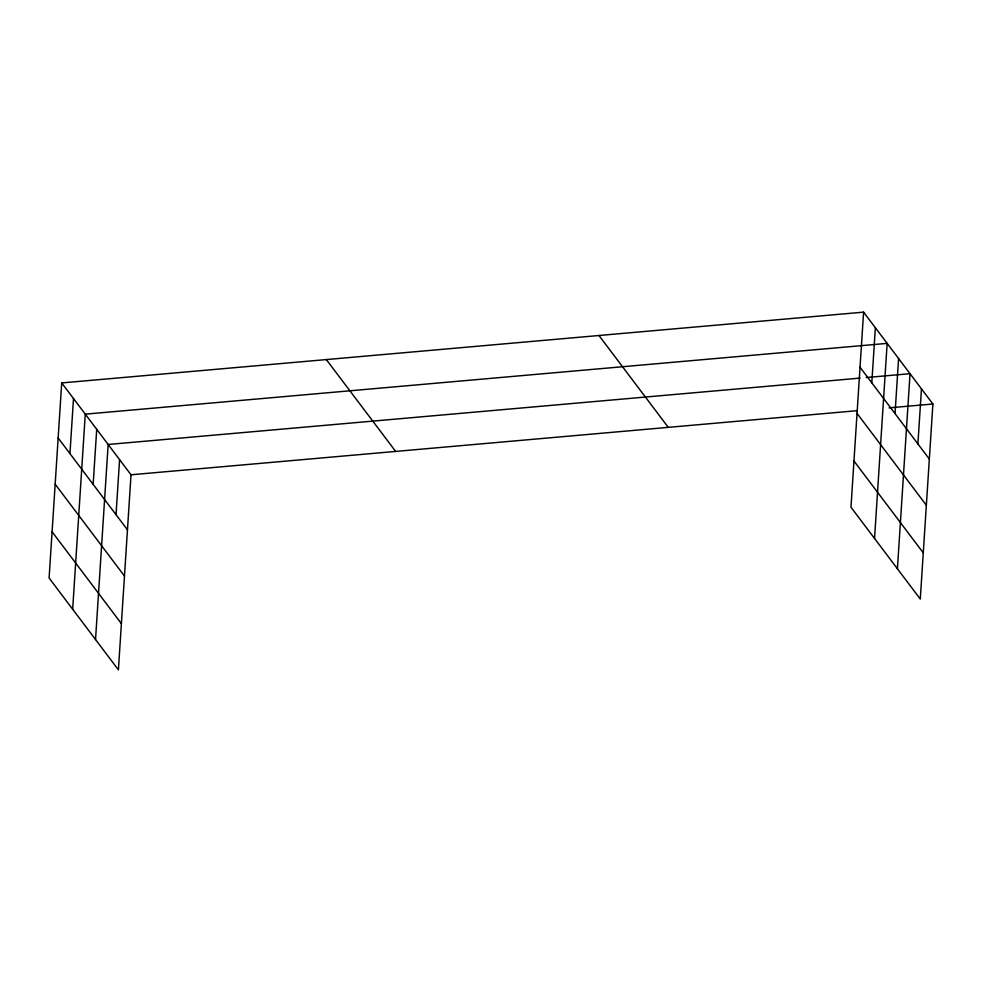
<?xml version="1.0" encoding="UTF-8"?>
<svg xmlns="http://www.w3.org/2000/svg" width="982" height="982" viewBox="0 0 982 982"><rect width="100%" height="100%" fill="white"/><g stroke="black" fill="none" stroke-linecap="round" stroke-linejoin="round"><path stroke-width="1.47" d="M61.719 382.931L49.1 577.993L118.405 669.859L131.023 474.785L61.719 382.931L863.595 312.141L932.9 404.007L920.281 599.069L850.977 507.215L863.595 312.141M69.943 453.598L73.503 398.545M72.668 609.233L85.274 414.159L887.151 343.381L874.545 538.443M93.155 484.372L96.715 429.318M95.536 639.54L108.155 444.478L860.134 378.095M116.023 514.691L119.583 459.637M871.807 382.82L875.367 327.755M895.032 413.594L898.591 358.528M897.413 568.762L910.032 373.688L866.173 377.554M917.9 443.901L921.46 388.847M131.023 474.785L857.298 410.672M889.054 407.874L932.9 404.007M860.023 367.207L929.34 459.06M857.041 413.41L926.357 505.264M853.959 461.012L923.276 552.866M598.971 335.5L668.276 427.366M326.331 359.572L395.648 451.425M58.159 437.984L127.464 529.85M55.164 484.187L124.481 576.053M52.083 531.79L121.4 623.656"/></g></svg>
